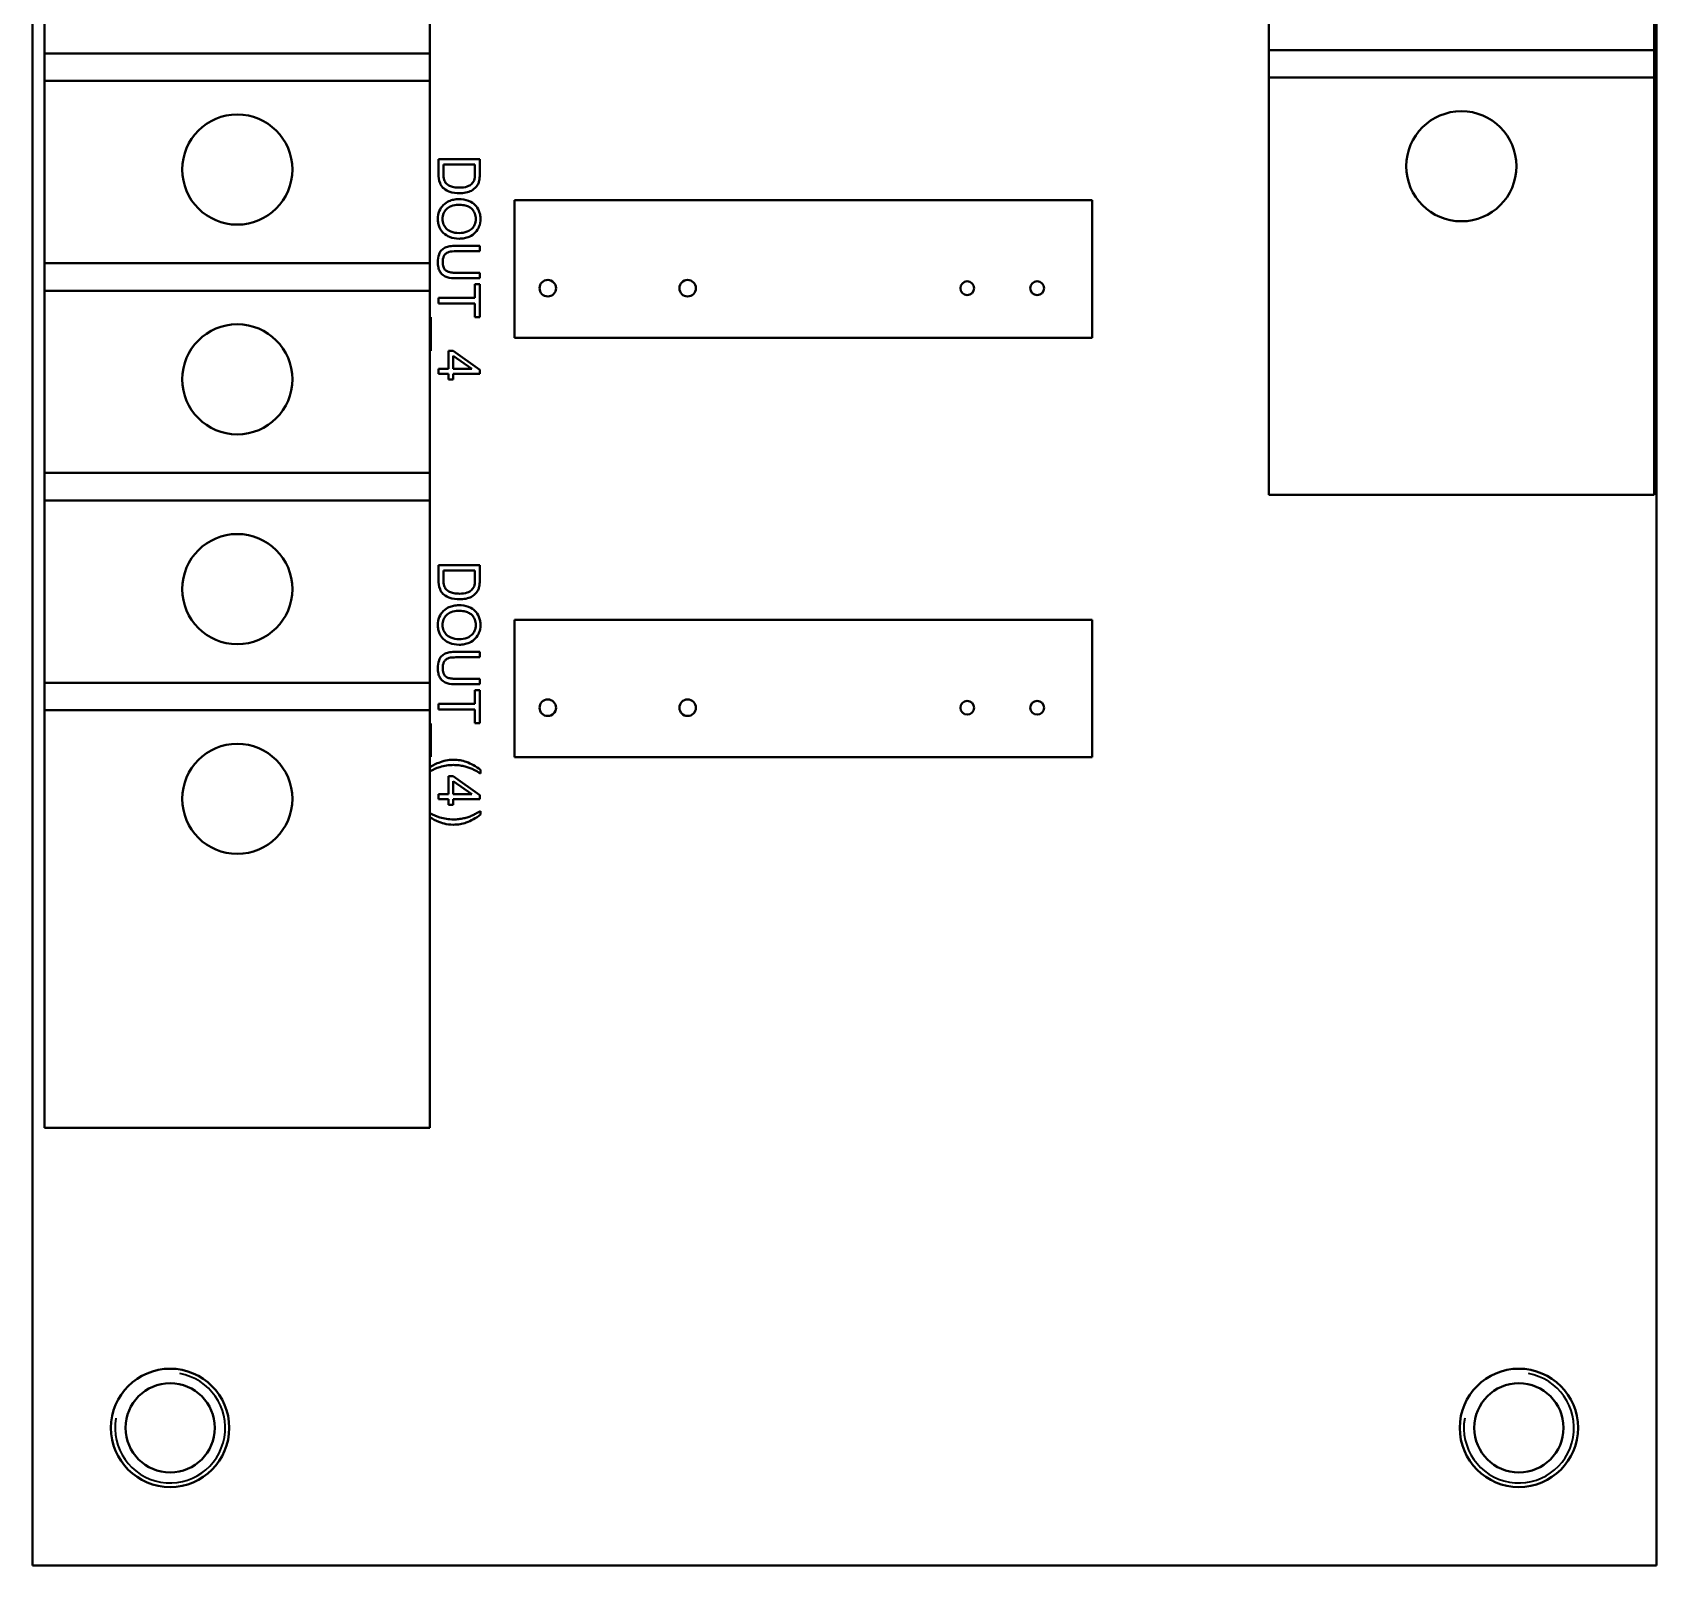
# Model space of a CAD drawing. Header units: millimetres. Extents: x 0 to 4205, y 0 to 2970.
# Drawn here: x 1889.3 to 1948.3, y 2379.7 to 2435.4 of the extents above; entities that cross this region are included whole.
import ezdxf

# ---------------------------------------------------------------- set-up
doc = ezdxf.new("R2010")
doc.units = ezdxf.units.MM
doc.header["$LTSCALE"] = 5
doc.layers.add('가시적인 것(ISO)', color=3, linetype='Continuous', lineweight=40)
doc.layers.add('가시적인 좁은 것(ISO)', color=3, linetype='Continuous', lineweight=35)

msp = doc.modelspace()

# ---------------------------------------------------------------- linework, layer by layer
at = {"layer": '가시적인 것(ISO)'}
for p, q in [((1889.348, 2549.741), (1889.348, 2379.741)), ((1948.348, 2379.741), (1948.348, 2549.741)), ((1889.788, 2441.291), (1889.788, 2434.671)), ((1903.787, 2434.671), (1903.787, 2441.291)), ((1934.258, 2441.411), (1934.258, 2434.791)), ((1948.257, 2434.791), (1948.257, 2441.411)), ((1903.787, 2434.671), (1889.788, 2434.671)), ((1889.788, 2434.671), (1889.788, 2433.671)), ((1903.787, 2433.671), (1903.787, 2434.671)), ((1948.257, 2434.791), (1934.258, 2434.791)), ((1934.258, 2434.791), (1934.258, 2433.791)), ((1948.257, 2433.791), (1948.257, 2434.791)), ((1934.258, 2433.791), (1948.257, 2433.791)), ((1934.258, 2433.791), (1934.258, 2418.641)), ((1948.257, 2418.641), (1948.257, 2433.791)), ((1889.788, 2433.671), (1903.787, 2433.671)), ((1889.788, 2433.671), (1889.788, 2427.051)), ((1903.787, 2427.051), (1903.787, 2433.671)), ((1905.598, 2430.829), (1904.098, 2430.829)), ((1904.098, 2430.829), (1904.098, 2430.288)), ((1905.598, 2430.313), (1905.598, 2430.829)), ((1904.275, 2430.631), (1905.42, 2430.631)), ((1904.275, 2430.31), (1904.275, 2430.631)), ((1905.42, 2430.631), (1905.42, 2430.315)), ((1906.855, 2429.338), (1906.855, 2424.342)), ((1927.846, 2429.338), (1906.855, 2429.338)), ((1927.846, 2424.342), (1927.846, 2429.338)), ((1905.598, 2427.682), (1904.731, 2427.682)), ((1904.732, 2427.483), (1905.598, 2427.483)), ((1905.598, 2427.483), (1905.598, 2427.682)), ((1903.787, 2427.051), (1889.788, 2427.051)), ((1889.788, 2427.051), (1889.788, 2426.051)), ((1903.787, 2426.051), (1903.787, 2427.051)), ((1905.598, 2426.701), (1904.732, 2426.701)), ((1905.598, 2426.502), (1905.598, 2426.701)), ((1904.731, 2426.502), (1905.598, 2426.502)), ((1905.598, 2426.284), (1905.42, 2426.284)), ((1905.42, 2426.284), (1905.42, 2425.79)), ((1905.598, 2425.095), (1905.598, 2426.284)), ((1889.788, 2426.051), (1903.787, 2426.051)), ((1889.788, 2426.051), (1889.788, 2419.431)), ((1903.787, 2419.431), (1903.787, 2426.051)), ((1905.42, 2425.79), (1904.098, 2425.79)), ((1904.098, 2425.79), (1904.098, 2425.591)), ((1904.098, 2425.591), (1905.42, 2425.591)), ((1905.42, 2425.591), (1905.42, 2425.095)), ((1903.814, 2425.084), (1903.787, 2425.084)), ((1903.814, 2423.863), (1903.814, 2425.084)), ((1905.42, 2425.095), (1905.598, 2425.095)), ((1906.855, 2424.342), (1927.846, 2424.342)), ((1903.787, 2423.863), (1903.814, 2423.863)), ((1904.626, 2423.861), (1904.457, 2423.861)), ((1904.457, 2423.861), (1904.457, 2423.211)), ((1905.598, 2423.177), (1904.626, 2423.861)), ((1904.457, 2423.211), (1904.098, 2423.211)), ((1904.098, 2423.211), (1904.098, 2423.026)), ((1904.626, 2423.211), (1904.626, 2423.68)), ((1904.626, 2423.68), (1905.303, 2423.211)), ((1905.303, 2423.211), (1904.626, 2423.211)), ((1905.598, 2423.026), (1905.598, 2423.177)), ((1904.098, 2423.026), (1904.457, 2423.026)), ((1904.457, 2423.026), (1904.457, 2422.824)), ((1904.457, 2422.824), (1904.626, 2422.824)), ((1904.626, 2422.824), (1904.626, 2423.026)), ((1904.626, 2423.026), (1905.598, 2423.026)), ((1903.787, 2419.431), (1889.788, 2419.431)), ((1889.788, 2419.431), (1889.788, 2418.431)), ((1903.787, 2418.431), (1903.787, 2419.431)), ((1889.788, 2418.431), (1903.787, 2418.431)), ((1889.788, 2418.431), (1889.788, 2411.811)), ((1903.787, 2411.811), (1903.787, 2418.431)), ((1934.258, 2418.641), (1948.257, 2418.641)), ((1905.598, 2416.079), (1904.098, 2416.079)), ((1904.098, 2416.079), (1904.098, 2415.538)), ((1905.598, 2415.563), (1905.598, 2416.079)), ((1904.275, 2415.56), (1904.275, 2415.881)), ((1904.275, 2415.881), (1905.42, 2415.881)), ((1905.42, 2415.881), (1905.42, 2415.565)), ((1906.855, 2414.098), (1906.855, 2409.102)), ((1927.846, 2414.098), (1906.855, 2414.098)), ((1927.846, 2409.102), (1927.846, 2414.098)), ((1905.598, 2412.932), (1904.731, 2412.932)), ((1904.732, 2412.733), (1905.598, 2412.733)), ((1905.598, 2412.733), (1905.598, 2412.932)), ((1905.598, 2411.951), (1904.732, 2411.951)), ((1905.598, 2411.752), (1905.598, 2411.951)), ((1903.787, 2411.811), (1889.788, 2411.811)), ((1889.788, 2411.811), (1889.788, 2410.811)), ((1903.787, 2410.811), (1903.787, 2411.811)), ((1904.731, 2411.752), (1905.598, 2411.752)), ((1905.42, 2411.534), (1905.42, 2411.04)), ((1905.598, 2411.534), (1905.42, 2411.534)), ((1905.598, 2410.345), (1905.598, 2411.534)), ((1889.788, 2410.811), (1903.787, 2410.811)), ((1889.788, 2410.811), (1889.788, 2395.641)), ((1903.787, 2395.641), (1903.787, 2410.811)), ((1905.42, 2411.04), (1904.098, 2411.04)), ((1904.098, 2411.04), (1904.098, 2410.841)), ((1904.098, 2410.841), (1905.42, 2410.841)), ((1905.42, 2410.841), (1905.42, 2410.345)), ((1903.814, 2410.334), (1903.787, 2410.334)), ((1903.814, 2409.113), (1903.814, 2410.334)), ((1905.42, 2410.345), (1905.598, 2410.345)), ((1903.787, 2409.113), (1903.814, 2409.113)), ((1906.855, 2409.102), (1927.846, 2409.102)), ((1904.626, 2408.414), (1904.457, 2408.414)), ((1904.457, 2408.414), (1904.457, 2407.763)), ((1905.598, 2407.73), (1904.626, 2408.414)), ((1905.623, 2408.515), (1905.623, 2408.647)), ((1904.626, 2407.763), (1904.626, 2408.233)), ((1904.626, 2408.233), (1905.303, 2407.763)), ((1904.457, 2407.763), (1904.098, 2407.763)), ((1904.098, 2407.763), (1904.098, 2407.579)), ((1904.098, 2407.579), (1904.457, 2407.579)), ((1904.457, 2407.579), (1904.457, 2407.377)), ((1904.457, 2407.377), (1904.626, 2407.377)), ((1905.303, 2407.763), (1904.626, 2407.763)), ((1904.626, 2407.377), (1904.626, 2407.579)), ((1904.626, 2407.579), (1905.598, 2407.579)), ((1905.598, 2407.579), (1905.598, 2407.73)), ((1905.623, 2407.017), (1905.623, 2407.148)), ((1889.788, 2395.641), (1903.787, 2395.641)), ((1889.348, 2379.741), (1948.348, 2379.741))]:
    msp.add_line(p, q, dxfattribs=at)
for centre, radius in [((1941.258, 2430.571), 2), ((1896.788, 2430.451), 2), ((1908.068, 2426.141), 0.3), ((1913.148, 2426.141), 0.3), ((1923.308, 2426.141), 0.25), ((1925.848, 2426.141), 0.25), ((1896.788, 2422.831), 2), ((1896.788, 2415.211), 2), ((1908.068, 2410.901), 0.3), ((1913.148, 2410.901), 0.3), ((1923.308, 2410.901), 0.25), ((1925.848, 2410.901), 0.25), ((1896.788, 2407.591), 2), ((1894.348, 2384.741), 2.15), ((1943.348, 2384.741), 2.15), ((1894.348, 2384.741), 1.621), ((1943.348, 2384.741), 1.621)]:
    msp.add_circle(centre, radius, dxfattribs=at)
for points, knots in [([(1904.098, 2430.288), (1904.098, 2430.191), (1904.107, 2430.065), (1904.179, 2429.891), (1904.213, 2429.84), (1904.307, 2429.747), (1904.368, 2429.7), (1904.619, 2429.598), (1904.763, 2429.589), (1904.856, 2429.589)], [-0.1013045, -0.1013045, -0.1013045, -0.1013045, -0.0660401, -0.0660401, -0.0467074, -0.0467074, -0.0277304, -0.0277304, 0, 0, 0, 0]), ([(1904.38, 2429.943), (1904.362, 2429.961), (1904.348, 2429.98), (1904.319, 2430.03), (1904.308, 2430.059), (1904.282, 2430.14), (1904.275, 2430.222), (1904.275, 2430.31)], [-0.03972134, -0.03972134, -0.03972134, -0.03972134, -0.03404767, -0.03404767, -0.02637667, -0.02637667, 0, 0, 0, 0]), ([(1905.42, 2430.315), (1905.42, 2430.266), (1905.419, 2430.212), (1905.408, 2430.126), (1905.401, 2430.089), (1905.389, 2430.059)], [-0.02271504, -0.02271504, -0.02271504, -0.02271504, -0.00972271, -0.00972271, 0, 0, 0, 0]), ([(1905.576, 2430.045), (1905.584, 2430.081), (1905.589, 2430.122), (1905.596, 2430.209), (1905.598, 2430.262), (1905.598, 2430.313)], [-0.02610579, -0.02610579, -0.02610579, -0.02610579, -0.0151034, -0.0151034, 0, 0, 0, 0]), ([(1904.859, 2429.794), (1904.793, 2429.794), (1904.724, 2429.798), (1904.585, 2429.824), (1904.536, 2429.844), (1904.457, 2429.881), (1904.415, 2429.908), (1904.38, 2429.943)], [-0.03646535, -0.03646535, -0.03646535, -0.03646535, -0.02628406, -0.02628406, -0.01488015, -0.01488015, 0, 0, 0, 0]), ([(1904.856, 2429.589), (1904.935, 2429.589), (1905.014, 2429.596), (1905.166, 2429.628), (1905.232, 2429.652), (1905.359, 2429.719), (1905.419, 2429.766), (1905.468, 2429.826)], [-0.06427655, -0.06427655, -0.06427655, -0.06427655, -0.04327347, -0.04327347, -0.02318587, -0.02318587, 0, 0, 0, 0]), ([(1905.389, 2430.059), (1905.38, 2430.033), (1905.367, 2430.009), (1905.334, 2429.963), (1905.314, 2429.942), (1905.259, 2429.894), (1905.214, 2429.86), (1905.058, 2429.804), (1904.959, 2429.794), (1904.859, 2429.794)], [-0.08863704, -0.08863704, -0.08863704, -0.08863704, -0.07259706, -0.07259706, -0.05563873, -0.05563873, -0.02994642, -0.02994642, 0, 0, 0, 0]), ([(1905.468, 2429.826), (1905.495, 2429.856), (1905.516, 2429.89), (1905.553, 2429.964), (1905.566, 2430.004), (1905.576, 2430.045)], [-0.02477761, -0.02477761, -0.02477761, -0.02477761, -0.01271181, -0.01271181, 0, 0, 0, 0]), ([(1904.828, 2429.375), (1904.768, 2429.375), (1904.708, 2429.369), (1904.59, 2429.344), (1904.533, 2429.326), (1904.417, 2429.274), (1904.341, 2429.231), (1904.209, 2429.096), (1904.16, 2429.022), (1904.089, 2428.851), (1904.072, 2428.756), (1904.072, 2428.657)], [-0.1419282, -0.1419282, -0.1419282, -0.1419282, -0.11405, -0.11405, -0.0863552, -0.0863552, -0.0554723, -0.0554723, -0.0295193, -0.0295193, 0, 0, 0, 0]), ([(1904.243, 2428.658), (1904.243, 2428.694), (1904.246, 2428.729), (1904.259, 2428.797), (1904.268, 2428.829), (1904.307, 2428.919), (1904.344, 2428.971), (1904.423, 2429.049), (1904.476, 2429.092), (1904.643, 2429.158), (1904.735, 2429.171), (1904.826, 2429.171)], [-0.1304948, -0.1304948, -0.1304948, -0.1304948, -0.1101568, -0.1101568, -0.0908219, -0.0908219, -0.0538229, -0.0538229, -0.0272604, -0.0272604, 0, 0, 0, 0]), ([(1904.826, 2429.171), (1904.893, 2429.171), (1904.962, 2429.166), (1905.083, 2429.144), (1905.138, 2429.128), (1905.233, 2429.083), (1905.273, 2429.056), (1905.352, 2428.974), (1905.39, 2428.918), (1905.441, 2428.794), (1905.453, 2428.726), (1905.453, 2428.656)], [-0.09205293, -0.09205293, -0.09205293, -0.09205293, -0.07187986, -0.07187986, -0.05512906, -0.05512906, -0.04039251, -0.04039251, -0.02097998, -0.02097998, 0, 0, 0, 0]), ([(1905.624, 2428.657), (1905.624, 2428.71), (1905.619, 2428.762), (1905.6, 2428.862), (1905.586, 2428.909), (1905.532, 2429.036), (1905.482, 2429.107), (1905.377, 2429.21), (1905.306, 2429.269), (1905.078, 2429.359), (1904.952, 2429.375), (1904.828, 2429.375)], [-0.1914347, -0.1914347, -0.1914347, -0.1914347, -0.1588981, -0.1588981, -0.1283406, -0.1283406, -0.0734868, -0.0734868, -0.0371408, -0.0371408, 0, 0, 0, 0]), ([(1904.072, 2428.657), (1904.072, 2428.604), (1904.078, 2428.551), (1904.099, 2428.447), (1904.116, 2428.397), (1904.183, 2428.247), (1904.238, 2428.184), (1904.342, 2428.081), (1904.423, 2428.035), (1904.607, 2427.96), (1904.725, 2427.94), (1904.845, 2427.94)], [-0.08052814, -0.08052814, -0.08052814, -0.08052814, -0.075448, -0.075448, -0.0704261, -0.0704261, -0.05969695, -0.05969695, -0.03604414, -0.03604414, 0, 0, 0, 0]), ([(1904.848, 2428.145), (1904.744, 2428.145), (1904.638, 2428.159), (1904.473, 2428.228), (1904.421, 2428.267), (1904.337, 2428.353), (1904.303, 2428.403), (1904.254, 2428.522), (1904.243, 2428.59), (1904.243, 2428.658)], [-0.08165834, -0.08165834, -0.08165834, -0.08165834, -0.05685822, -0.05685822, -0.03882835, -0.03882835, -0.0205962, -0.0205962, 0, 0, 0, 0]), ([(1904.845, 2427.94), (1904.91, 2427.94), (1904.975, 2427.946), (1905.099, 2427.97), (1905.157, 2427.987), (1905.316, 2428.056), (1905.381, 2428.11), (1905.504, 2428.232), (1905.547, 2428.319), (1905.607, 2428.462), (1905.624, 2428.558), (1905.624, 2428.657)], [-0.06480513, -0.06480513, -0.06480513, -0.06480513, -0.05981322, -0.05981322, -0.05512545, -0.05512545, -0.04655354, -0.04655354, -0.0296574, -0.0296574, 0, 0, 0, 0]), ([(1905.453, 2428.656), (1905.453, 2428.619), (1905.45, 2428.583), (1905.435, 2428.512), (1905.424, 2428.478), (1905.39, 2428.403), (1905.359, 2428.35), (1905.273, 2428.267), (1905.22, 2428.227), (1905.047, 2428.159), (1904.947, 2428.145), (1904.848, 2428.145)], [-0.1516136, -0.1516136, -0.1516136, -0.1516136, -0.1220791, -0.1220791, -0.0935316, -0.0935316, -0.0558687, -0.0558687, -0.0298206, -0.0298206, 0, 0, 0, 0]), ([(1904.731, 2427.682), (1904.657, 2427.682), (1904.579, 2427.678), (1904.451, 2427.657), (1904.392, 2427.642), (1904.289, 2427.595), (1904.246, 2427.564), (1904.182, 2427.494), (1904.145, 2427.446), (1904.083, 2427.281), (1904.072, 2427.182), (1904.072, 2427.089)], [-0.1666428, -0.1666428, -0.1666428, -0.1666428, -0.120317, -0.120317, -0.0849202, -0.0849202, -0.0527526, -0.0527526, -0.028158, -0.028158, 0, 0, 0, 0]), ([(1904.252, 2427.106), (1904.252, 2427.147), (1904.256, 2427.188), (1904.276, 2427.273), (1904.292, 2427.306), (1904.325, 2427.36), (1904.347, 2427.386), (1904.413, 2427.437), (1904.452, 2427.451), (1904.551, 2427.478), (1904.645, 2427.483), (1904.732, 2427.483)], [-0.0552723, -0.0552723, -0.0552723, -0.0552723, -0.05006966, -0.05006966, -0.04418631, -0.04418631, -0.03650006, -0.03650006, -0.02622502, -0.02622502, 0, 0, 0, 0]), ([(1904.072, 2427.089), (1904.072, 2427.025), (1904.078, 2426.96), (1904.104, 2426.844), (1904.123, 2426.793), (1904.164, 2426.724), (1904.2, 2426.666), (1904.312, 2426.576), (1904.364, 2426.553), (1904.51, 2426.511), (1904.621, 2426.502), (1904.731, 2426.502)], [-0.1827395, -0.1827395, -0.1827395, -0.1827395, -0.1243095, -0.1243095, -0.0742781, -0.0742781, -0.0514626, -0.0514626, -0.0329561, -0.0329561, 0, 0, 0, 0]), ([(1904.732, 2426.701), (1904.67, 2426.701), (1904.603, 2426.704), (1904.497, 2426.723), (1904.45, 2426.735), (1904.376, 2426.771), (1904.353, 2426.79), (1904.309, 2426.842), (1904.291, 2426.876), (1904.258, 2426.973), (1904.252, 2427.042), (1904.252, 2427.106)], [-0.06580544, -0.06580544, -0.06580544, -0.06580544, -0.05062257, -0.05062257, -0.03951225, -0.03951225, -0.0306635, -0.0306635, -0.01915675, -0.01915675, 0, 0, 0, 0]), ([(1904.098, 2415.538), (1904.098, 2415.441), (1904.107, 2415.315), (1904.179, 2415.141), (1904.213, 2415.09), (1904.307, 2414.997), (1904.368, 2414.95), (1904.619, 2414.848), (1904.763, 2414.839), (1904.856, 2414.839)], [-0.1013045, -0.1013045, -0.1013045, -0.1013045, -0.0660401, -0.0660401, -0.0467074, -0.0467074, -0.0277304, -0.0277304, 0, 0, 0, 0]), ([(1904.38, 2415.193), (1904.362, 2415.211), (1904.348, 2415.23), (1904.319, 2415.28), (1904.308, 2415.309), (1904.282, 2415.39), (1904.275, 2415.472), (1904.275, 2415.56)], [-0.03972134, -0.03972134, -0.03972134, -0.03972134, -0.03404767, -0.03404767, -0.02637667, -0.02637667, 0, 0, 0, 0]), ([(1905.42, 2415.565), (1905.42, 2415.516), (1905.419, 2415.462), (1905.408, 2415.376), (1905.401, 2415.339), (1905.389, 2415.309)], [-0.02271504, -0.02271504, -0.02271504, -0.02271504, -0.00972271, -0.00972271, 0, 0, 0, 0]), ([(1905.576, 2415.295), (1905.584, 2415.331), (1905.589, 2415.372), (1905.596, 2415.459), (1905.598, 2415.512), (1905.598, 2415.563)], [-0.02610579, -0.02610579, -0.02610579, -0.02610579, -0.0151034, -0.0151034, 0, 0, 0, 0]), ([(1904.859, 2415.044), (1904.793, 2415.044), (1904.724, 2415.048), (1904.585, 2415.074), (1904.536, 2415.094), (1904.457, 2415.131), (1904.415, 2415.158), (1904.38, 2415.193)], [-0.03646535, -0.03646535, -0.03646535, -0.03646535, -0.02628406, -0.02628406, -0.01488015, -0.01488015, 0, 0, 0, 0]), ([(1904.856, 2414.839), (1904.935, 2414.839), (1905.014, 2414.846), (1905.166, 2414.878), (1905.232, 2414.902), (1905.359, 2414.969), (1905.419, 2415.016), (1905.468, 2415.076)], [-0.06427655, -0.06427655, -0.06427655, -0.06427655, -0.04327347, -0.04327347, -0.02318587, -0.02318587, 0, 0, 0, 0]), ([(1905.389, 2415.309), (1905.38, 2415.283), (1905.367, 2415.259), (1905.334, 2415.213), (1905.314, 2415.192), (1905.259, 2415.144), (1905.214, 2415.11), (1905.058, 2415.054), (1904.959, 2415.044), (1904.859, 2415.044)], [-0.08863704, -0.08863704, -0.08863704, -0.08863704, -0.07259706, -0.07259706, -0.05563873, -0.05563873, -0.02994642, -0.02994642, 0, 0, 0, 0]), ([(1905.468, 2415.076), (1905.495, 2415.106), (1905.516, 2415.14), (1905.553, 2415.214), (1905.566, 2415.254), (1905.576, 2415.295)], [-0.02477761, -0.02477761, -0.02477761, -0.02477761, -0.01271181, -0.01271181, 0, 0, 0, 0]), ([(1904.828, 2414.625), (1904.768, 2414.625), (1904.708, 2414.619), (1904.59, 2414.594), (1904.533, 2414.576), (1904.417, 2414.524), (1904.341, 2414.481), (1904.209, 2414.346), (1904.16, 2414.272), (1904.089, 2414.101), (1904.072, 2414.006), (1904.072, 2413.907)], [-0.1419282, -0.1419282, -0.1419282, -0.1419282, -0.11405, -0.11405, -0.0863552, -0.0863552, -0.0554723, -0.0554723, -0.0295193, -0.0295193, 0, 0, 0, 0]), ([(1904.243, 2413.908), (1904.243, 2413.944), (1904.246, 2413.979), (1904.259, 2414.047), (1904.268, 2414.079), (1904.307, 2414.169), (1904.344, 2414.221), (1904.423, 2414.299), (1904.476, 2414.342), (1904.643, 2414.408), (1904.735, 2414.421), (1904.826, 2414.421)], [-0.1304948, -0.1304948, -0.1304948, -0.1304948, -0.1101568, -0.1101568, -0.0908219, -0.0908219, -0.0538229, -0.0538229, -0.0272604, -0.0272604, 0, 0, 0, 0]), ([(1904.826, 2414.421), (1904.893, 2414.421), (1904.962, 2414.416), (1905.083, 2414.394), (1905.138, 2414.378), (1905.233, 2414.333), (1905.273, 2414.306), (1905.352, 2414.224), (1905.39, 2414.168), (1905.441, 2414.044), (1905.453, 2413.976), (1905.453, 2413.906)], [-0.09205293, -0.09205293, -0.09205293, -0.09205293, -0.07187986, -0.07187986, -0.05512906, -0.05512906, -0.04039251, -0.04039251, -0.02097998, -0.02097998, 0, 0, 0, 0]), ([(1905.624, 2413.907), (1905.624, 2413.96), (1905.619, 2414.012), (1905.6, 2414.112), (1905.586, 2414.159), (1905.532, 2414.286), (1905.482, 2414.357), (1905.377, 2414.46), (1905.306, 2414.519), (1905.078, 2414.609), (1904.952, 2414.625), (1904.828, 2414.625)], [-0.1914347, -0.1914347, -0.1914347, -0.1914347, -0.1588981, -0.1588981, -0.1283406, -0.1283406, -0.0734868, -0.0734868, -0.0371408, -0.0371408, 0, 0, 0, 0]), ([(1904.072, 2413.907), (1904.072, 2413.854), (1904.078, 2413.801), (1904.099, 2413.697), (1904.116, 2413.647), (1904.183, 2413.497), (1904.238, 2413.434), (1904.342, 2413.331), (1904.423, 2413.285), (1904.607, 2413.21), (1904.725, 2413.19), (1904.845, 2413.19)], [-0.08052814, -0.08052814, -0.08052814, -0.08052814, -0.075448, -0.075448, -0.0704261, -0.0704261, -0.05969695, -0.05969695, -0.03604414, -0.03604414, 0, 0, 0, 0]), ([(1904.848, 2413.395), (1904.744, 2413.395), (1904.638, 2413.409), (1904.473, 2413.478), (1904.421, 2413.517), (1904.337, 2413.603), (1904.303, 2413.653), (1904.254, 2413.772), (1904.243, 2413.84), (1904.243, 2413.908)], [-0.08165834, -0.08165834, -0.08165834, -0.08165834, -0.05685822, -0.05685822, -0.03882835, -0.03882835, -0.0205962, -0.0205962, 0, 0, 0, 0]), ([(1904.845, 2413.19), (1904.91, 2413.19), (1904.975, 2413.196), (1905.099, 2413.22), (1905.157, 2413.237), (1905.316, 2413.306), (1905.381, 2413.36), (1905.504, 2413.482), (1905.547, 2413.569), (1905.607, 2413.712), (1905.624, 2413.808), (1905.624, 2413.907)], [-0.06480513, -0.06480513, -0.06480513, -0.06480513, -0.05981322, -0.05981322, -0.05512545, -0.05512545, -0.04655354, -0.04655354, -0.0296574, -0.0296574, 0, 0, 0, 0]), ([(1905.453, 2413.906), (1905.453, 2413.869), (1905.45, 2413.833), (1905.435, 2413.762), (1905.424, 2413.728), (1905.39, 2413.653), (1905.359, 2413.6), (1905.273, 2413.517), (1905.22, 2413.477), (1905.047, 2413.409), (1904.947, 2413.395), (1904.848, 2413.395)], [-0.1516136, -0.1516136, -0.1516136, -0.1516136, -0.1220791, -0.1220791, -0.0935316, -0.0935316, -0.0558687, -0.0558687, -0.0298206, -0.0298206, 0, 0, 0, 0]), ([(1904.731, 2412.932), (1904.657, 2412.932), (1904.579, 2412.928), (1904.451, 2412.907), (1904.392, 2412.892), (1904.289, 2412.845), (1904.246, 2412.814), (1904.182, 2412.744), (1904.145, 2412.696), (1904.083, 2412.531), (1904.072, 2412.432), (1904.072, 2412.339)], [-0.1666428, -0.1666428, -0.1666428, -0.1666428, -0.120317, -0.120317, -0.0849202, -0.0849202, -0.0527526, -0.0527526, -0.028158, -0.028158, 0, 0, 0, 0]), ([(1904.252, 2412.356), (1904.252, 2412.397), (1904.256, 2412.438), (1904.276, 2412.523), (1904.292, 2412.556), (1904.325, 2412.61), (1904.347, 2412.636), (1904.413, 2412.687), (1904.452, 2412.701), (1904.551, 2412.728), (1904.645, 2412.733), (1904.732, 2412.733)], [-0.0552723, -0.0552723, -0.0552723, -0.0552723, -0.05006966, -0.05006966, -0.04418631, -0.04418631, -0.03650006, -0.03650006, -0.02622502, -0.02622502, 0, 0, 0, 0]), ([(1904.072, 2412.339), (1904.072, 2412.275), (1904.078, 2412.21), (1904.104, 2412.094), (1904.123, 2412.043), (1904.164, 2411.974), (1904.2, 2411.916), (1904.312, 2411.826), (1904.364, 2411.803), (1904.51, 2411.761), (1904.621, 2411.752), (1904.731, 2411.752)], [-0.1827395, -0.1827395, -0.1827395, -0.1827395, -0.1243095, -0.1243095, -0.0742781, -0.0742781, -0.0514626, -0.0514626, -0.0329561, -0.0329561, 0, 0, 0, 0]), ([(1904.732, 2411.951), (1904.67, 2411.951), (1904.603, 2411.954), (1904.497, 2411.973), (1904.45, 2411.985), (1904.376, 2412.021), (1904.353, 2412.04), (1904.309, 2412.092), (1904.291, 2412.126), (1904.258, 2412.223), (1904.252, 2412.292), (1904.252, 2412.356)], [-0.06580544, -0.06580544, -0.06580544, -0.06580544, -0.05062257, -0.05062257, -0.03951225, -0.03951225, -0.0306635, -0.0306635, -0.01915675, -0.01915675, 0, 0, 0, 0]), ([(1904.641, 2409.01), (1904.455, 2409.01), (1904.277, 2408.975), (1904.048, 2408.881), (1903.926, 2408.829), (1903.787, 2408.74)], [-0.233985, -0.233985, -0.233985, -0.233985, -0.0717624, -0.0717624, -0.01692, -0.01692, -0.01692, -0.01692]), ([(1905.107, 2408.932), (1905.033, 2408.958), (1904.957, 2408.978), (1904.8, 2409.004), (1904.721, 2409.01), (1904.641, 2409.01)], [-0.04764837, -0.04764837, -0.04764837, -0.04764837, -0.02399687, -0.02399687, 0, 0, 0, 0]), ([(1903.787, 2408.591), (1903.903, 2408.653), (1904.023, 2408.706), (1904.308, 2408.794), (1904.472, 2408.821), (1904.639, 2408.821)], [-0.08956306, -0.08956306, -0.08956306, -0.08956306, -0.05028586, -0.05028586, 0, 0, 0, 0]), ([(1904.639, 2408.821), (1904.704, 2408.821), (1904.768, 2408.817), (1904.897, 2408.803), (1904.96, 2408.792), (1905.024, 2408.777)], [-0.03878008, -0.03878008, -0.03878008, -0.03878008, -0.01945438, -0.01945438, 0, 0, 0, 0]), ([(1905.024, 2408.777), (1905.075, 2408.765), (1905.125, 2408.751), (1905.223, 2408.718), (1905.271, 2408.7), (1905.319, 2408.679)], [-0.03115365, -0.03115365, -0.03115365, -0.03115365, -0.01545144, -0.01545144, 0, 0, 0, 0]), ([(1905.623, 2408.647), (1905.541, 2408.708), (1905.455, 2408.765), (1905.282, 2408.86), (1905.196, 2408.9), (1905.107, 2408.932)], [-0.05911167, -0.05911167, -0.05911167, -0.05911167, -0.02840499, -0.02840499, 0, 0, 0, 0]), ([(1905.319, 2408.679), (1905.357, 2408.662), (1905.404, 2408.637), (1905.499, 2408.586), (1905.565, 2408.549), (1905.623, 2408.515)], [-0.03227518, -0.03227518, -0.03227518, -0.03227518, -0.02006703, -0.02006703, 0, 0, 0, 0]), ([(1904.639, 2406.843), (1904.472, 2406.843), (1904.308, 2406.869), (1904.023, 2406.958), (1903.903, 2407.01), (1903.787, 2407.072)], [-0.10471142, -0.10471142, -0.10471142, -0.10471142, -0.05443322, -0.05443322, -0.01516202, -0.01516202, -0.01516202, -0.01516202]), ([(1903.787, 2406.923), (1903.888, 2406.858), (1903.995, 2406.804), (1904.19, 2406.724), (1904.378, 2406.653), (1904.641, 2406.653)], [-0.1832014, -0.1832014, -0.1832014, -0.1832014, -0.0787799, -0.0787799, 0, 0, 0, 0]), ([(1905.021, 2406.886), (1904.958, 2406.872), (1904.895, 2406.861), (1904.767, 2406.846), (1904.703, 2406.843), (1904.639, 2406.843)], [-0.03855357, -0.03855357, -0.03855357, -0.03855357, -0.01921174, -0.01921174, 0, 0, 0, 0]), ([(1904.641, 2406.653), (1904.721, 2406.653), (1904.8, 2406.659), (1904.957, 2406.686), (1905.033, 2406.706), (1905.107, 2406.732)], [-0.04764847, -0.04764847, -0.04764847, -0.04764847, -0.02365155, -0.02365155, 0, 0, 0, 0]), ([(1905.316, 2406.983), (1905.269, 2406.963), (1905.221, 2406.944), (1905.122, 2406.912), (1905.072, 2406.898), (1905.021, 2406.886)], [-0.03112118, -0.03112118, -0.03112118, -0.03112118, -0.01562574, -0.01562574, 0, 0, 0, 0]), ([(1905.107, 2406.732), (1905.196, 2406.764), (1905.282, 2406.804), (1905.455, 2406.899), (1905.541, 2406.955), (1905.623, 2407.017)], [-0.05910636, -0.05910636, -0.05910636, -0.05910636, -0.03070392, -0.03070392, 0, 0, 0, 0]), ([(1905.623, 2407.148), (1905.564, 2407.114), (1905.498, 2407.077), (1905.403, 2407.025), (1905.354, 2407), (1905.316, 2406.983)], [-0.03315715, -0.03315715, -0.03315715, -0.03315715, -0.01248793, -0.01248793, 0, 0, 0, 0])]:
    msp.add_open_spline(points, degree=3, knots=knots, dxfattribs=at)
at = {"layer": '가시적인 좁은 것(ISO)'}
for centre in [(1894.348, 2384.741), (1943.348, 2384.741)]:
    msp.add_arc(centre, 2, 170, 80, dxfattribs=at)

doc.saveas('drawing.dxf')
